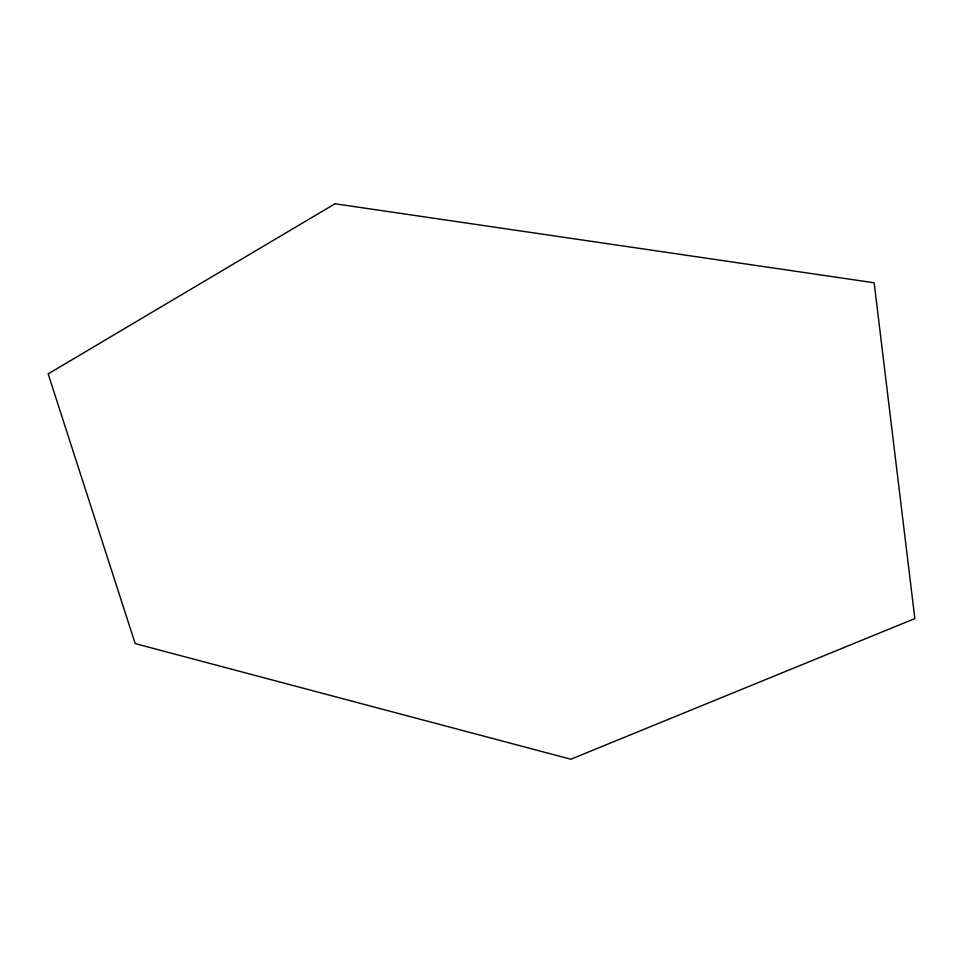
<?xml version="1.0" encoding="UTF-8"?>
<svg xmlns="http://www.w3.org/2000/svg" width="963" height="963" viewBox="0 0 963 963"><rect width="100%" height="100%" fill="white"/><g stroke="black" fill="none" stroke-linecap="round" stroke-linejoin="round"><path stroke-width="1.44" d="M335.004 203.771L48.15 373.885L135.205 643.609L570.83 759.229L914.85 618.583L874.151 282.773L335.004 203.771"/></g></svg>
